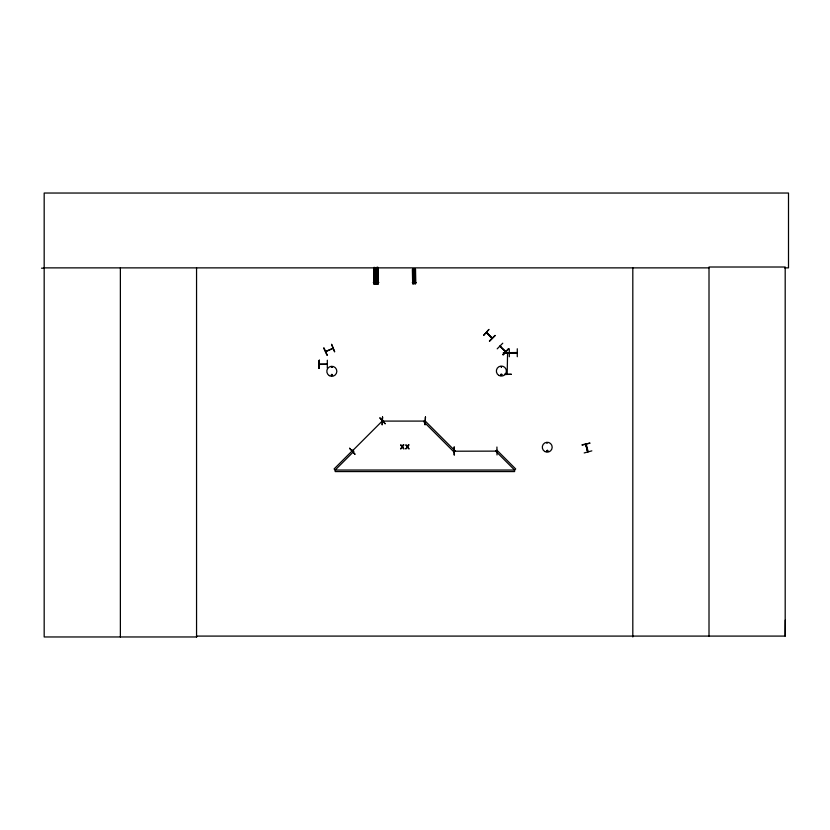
<?xml version="1.0" encoding="UTF-8"?>
<svg xmlns="http://www.w3.org/2000/svg" width="830" height="830" viewBox="0 0 830 830"><rect width="100%" height="100%" fill="white"/><g stroke="black" fill="none" stroke-linecap="round" stroke-linejoin="round"><path stroke-width="1.25" d="M784.62 267.872L788.5 267.872L788.5 193.037L44.177 193.037L44.177 636.963L196.669 636.963L196.565 636.091L785.19 636.091L785.305 620.041M487.075 333.297L486.401 332.623L491.951 338.287M505.18 350.955L505.491 351.785L500.013 346.349M332.197 367.285L331.388 367.182L332.197 367.078M332.56 375.202C331.232 372.442 330.817 377.111 332.436 375.357M500.843 374.776L501.849 374.517L501.144 375.191M546.7 450.918C548.132 449.134 547.489 452.858 546.783 450.794M586.271 444.278L585.887 444.206M587.65 451.032L587.505 451.157M588.179 451.79L586.239 444.289M507.172 374.288L507.587 353.155M325.713 351.339L332.83 348.413M492.2 338.028L491.298 337.644M499.951 346.172L505.563 351.785M500.77 346.598L500.324 346.037M353.155 450.586L352.387 450.804M500.687 374.6C503.675 372.929 500.189 377.474 501.019 374.164M546.866 442.992C547.904 442.992 546.97 443.355 547.095 442.95M547.935 451.105C545.175 452.952 547.976 448.096 547.79 451.468M319.353 364.111L327.29 364.059M454.477 450.846L455.359 451.115L454.477 451.126M509.319 352.646L517.08 352.522M381.727 421.495L382.36 420.945L382.08 421.671M382.495 421.308L383.47 421.08M501.071 366.653L501.486 367.379L501.382 366.559M425.053 421.09L382.671 421.09L383.46 420.81M517.09 352.958L509.319 352.926M496.952 451.126L496.153 451.198L496.952 450.846M379.943 417.936L385.276 423.829L379.922 417.967M352.885 450.41L352.325 450.97L382.298 420.997L381.738 421.567M483.651 335.289L488.984 329.406L483.693 335.32M489.378 341.016L494.981 335.403M489.607 341.244L495.188 335.611M497.201 348.839L502.773 343.195M502.928 354.566L508.541 348.953M331.544 374.538C330.848 376.581 333.338 374.413 331.699 374.548M496.236 450.815L496.869 451.126L454.643 451.209M324.022 347.905L327.269 355.147M325.91 351.65L332.986 348.351M582.079 444.776L589.86 443.179M582.162 445.119L589.829 443.075M591.842 450.856L584.196 452.952M454.643 450.804L455.276 450.846M375.814 283.59L376.332 283.559L375.845 282.74M424.338 420.737L425.053 420.81M373.915 268.235L377.878 268.194M412.489 269.325L415.55 269.283L415.695 283.611L412.645 283.652L412.489 269.325L412.655 283.652M373.925 270.175L377.889 270.134M412.707 270.777L415.353 270.746M412.718 271.752L415.363 271.721M373.946 272.354L377.92 272.313M412.738 273.205L415.384 273.174M412.749 274.491L415.394 274.471M412.769 275.954L415.415 275.923M374.06 281.702L378.024 281.661M373.407 282.345L378.688 282.283M373.407 282.511L378.688 282.449M375.897 282.563L375.731 282.688M412.832 282.19L415.477 282.159M412.396 282.605L415.923 282.563M412.396 282.708L415.923 282.677M375.741 283.901L376.374 283.891M509.288 348.818L509.33 356.755M517.277 356.703L517.277 348.766M319.467 364.412L327.207 364.339M327.311 368.167L327.321 360.23M425.468 416.982L425.085 424.919L425.437 416.982M382.661 420.81L383.377 420.81L382.671 421.09M424.97 421.09L424.338 421.132M454.01 447.028L454.103 454.954M496.921 447.017L497.025 454.954M454.581 451.157L455.276 451.115M503.395 353.092L511.332 352.843L503.395 353.061M503.395 352.885L511.332 353.009M504.536 374.32L511.332 374.351M504.536 374.517L511.332 374.299M41.5 268.183L44.177 268.173M44.177 267.872L709.007 267.872M509.402 352.926L517.256 352.895M509.444 353.009L517.256 353.009M491.827 338.173L486.453 332.674M486.65 332.477L492.117 337.883M505.698 351.526L500.044 346.318M323.648 348.081L327.01 355.261M585.824 444.361L587.702 451.935L585.887 444.382M586.115 445.959L587.267 450.368M415.342 269.283L415.498 283.611M415.135 269.283L415.291 283.611M415.031 269.283L415.125 283.621M414.803 269.294L414.979 283.621M414.627 269.294L414.834 283.621M413.423 269.314L413.568 283.642M413.216 269.314L413.392 283.652M413.07 269.325L413.174 283.652L412.904 269.325M412.676 269.325L412.852 283.652M378.086 267.416L378.356 283.839L373.77 283.912L373.687 267.478M377.65 267.416L377.733 283.85M377.411 267.426L377.567 283.85L377.308 267.426M377.09 267.426L377.308 283.85M376.882 267.426L377.028 281.329L376.789 267.426M376.664 283.86L375.461 283.87M375.139 281.37L374.973 267.468L375.046 281.37M374.672 267.468L374.89 283.901M374.641 283.901L374.465 267.468L374.548 283.901M374.216 267.478L374.372 283.901M374.123 283.901L373.946 267.478L374.081 283.901M454.342 447.017L454.394 454.954M319.218 360.282L319.322 368.219M785.19 636.091L785.19 267.011L709.007 267.011L709.007 636.091M632.813 267.872L632.813 636.963M196.554 267.872L196.554 636.963M120.371 267.872L120.371 636.963M375.067 271.026C376.187 274.377 377.66 268.619 375.067 271.026M413.506 275.062C414.253 277.303 415.239 273.454 413.506 275.062M403.318 444.797L402.301 446.436L400.662 444.797L401.959 446.882L400.62 448.978L402.27 447.308L403.93 448.978L402.612 446.862L403.92 444.797L403.318 444.797M408.464 444.797L407.447 446.436L405.808 444.797L407.105 446.882L405.766 448.978L407.416 447.308L409.076 448.978L407.758 446.862L409.065 444.797L408.464 444.797M349.606 448.283L354.939 454.176L349.606 448.283M352.792 450.244L334.096 468.94L335.185 470.029L514.59 470.029L515.679 468.94L496.983 450.244L495.894 451.333L514.59 470.029L514.59 471.575L335.185 471.575L335.185 470.029L353.881 451.333L352.792 450.244M425.105 420.924L424.016 422.014L453.937 451.935L455.027 450.846L425.105 420.924M508.468 348.88L503.167 354.804L508.468 348.88M331.606 344.367L334.615 351.723L331.606 344.367M319.332 360.282L318.938 368.219L319.332 360.282M382.557 416.982L382.163 424.919L382.537 416.982M378.086 283.839L377.899 267.416L378.044 283.839M544.771 451.499A4.949 4.949 0 0 0 552.189 447.214A4.949 4.949 0 0 0 544.771 442.93A4.949 4.949 0 0 0 544.771 451.499M498.872 375.419A5.022 5.022 0 0 0 506.393 371.072A5.022 5.022 0 0 0 498.872 366.725A5.022 5.022 0 0 0 498.872 375.419M329.313 375.637A5.022 5.022 0 0 0 336.835 371.3A5.022 5.022 0 0 0 329.313 366.953A5.022 5.022 0 0 0 329.313 375.637"/></g></svg>
